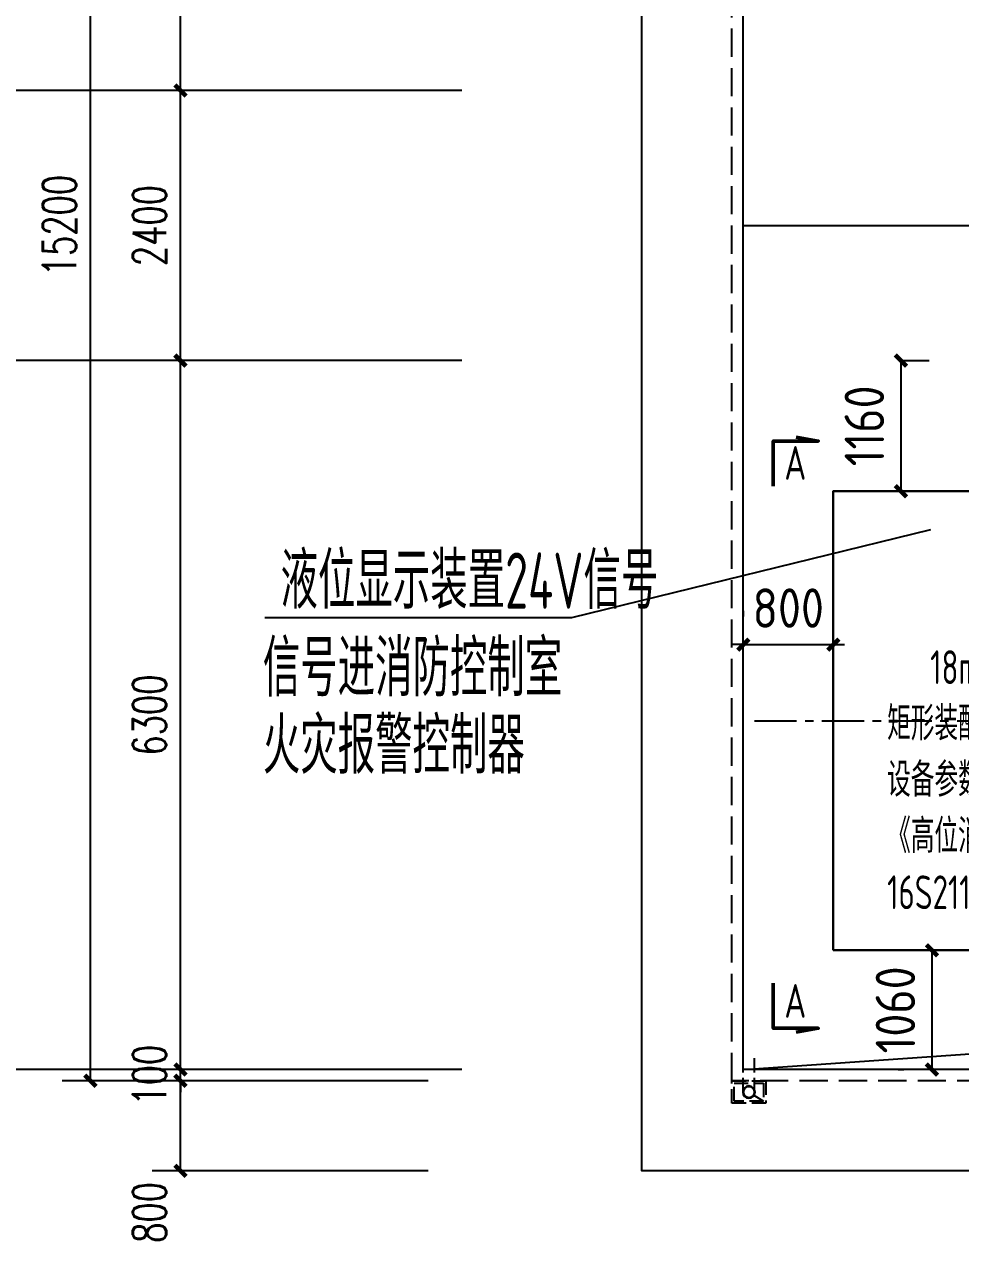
# Model space of a CAD drawing. Extents: x 6250600 to 6678662, y -692028 to -290561.
# Drawn here: x 6412180 to 6420495, y -670956 to -660061 of the extents above; entities that cross this region are included whole.
import ezdxf
from ezdxf.enums import TextEntityAlignment as Align

# ---------------------------------------------------------------- set-up
doc = ezdxf.new("R2010")
doc.units = 0
doc.header["$LTSCALE"] = 1000
doc.header["$MEASUREMENT"] = 0
for name, pattern in [('CENTER', [2, 1.25, -0.25, 0.25, -0.25]), ('CONTINOUS', [0]), ('DASH', [0.35, 0.25, -0.1]), ('DASH_50', [0.175, 0.125, -0.05]), ('DOTE', [2.4200000000000004, 2, -0.2, 0.02, -0.2])]:
    doc.linetypes.add(name, pattern=pattern)
doc.layers.get('0').update_dxf_attribs({"linetype": 'CONTINUOUS'})
doc.layers.get('Defpoints').update_dxf_attribs({"linetype": 'CONTINUOUS'})
for name, color, linetype in [('AXIS', 3, 'CONTINUOUS'), ('LAYER1', 143, 'CONTINUOUS'), ('PUB_TEXT', 7, 'CONTINUOUS'), ('洁具', 127, 'CONTINUOUS')]:
    doc.layers.add(name, color=color, linetype=linetype)
doc.styles.add('_TCH_DIM_T3', font='SIMPLEX', dxfattribs={"width": 0.7058823529411765, "bigfont": 'GBCBIG'})
doc.styles.add('schuco', font='sceie.shx', dxfattribs={"width": 0.7, "bigfont": 'sceic.shx'})
doc.styles.get("Standard").update_dxf_attribs({"font": 'GBENOR', "bigfont": 'GBCBIG'})
doc.styles.add('TSSD_Rein', font='Tssdeng.shx', dxfattribs={"width": 0.7, "bigfont": 'hztxt.shx'})
doc.dimstyles.new('_TCH_ARCH&&100', dxfattribs={"dimtxt": 297.5, "dimasz": 100, "dimexe": 250, "dimexo": 300, "dimgap": 126.25, "dimtad": 1, "dimdec": 0, "dimzin": 0, "dimdsep": 46, "dimtxsty": '_TCH_DIM_T3', "dimblk": 'ARCHTICK', "dimcen": 0.09, "dimclrt": 7, "dimazin": 2, "dimtfac": 1, "dimtdec": 0, "dimtix": 1, "dimtmove": 2, "dimatfit": 3, "dimfxl": 0, "dimtolj": 1, "dimtzin": 0, "dimarcsym": 0})
doc.dimstyles.get("Standard").update_dxf_attribs({"dimscale": 100, "dimtxt": 3.5, "dimasz": 1, "dimexe": 2.5, "dimexo": 3, "dimgap": 1.5, "dimtad": 1, "dimdec": 0, "dimzin": 0, "dimdsep": 46, "dimtxsty": 'Standard', "dimblk": 'ARCHTICK', "dimcen": 0.09, "dimadec": 0, "dimazin": 0, "dimtfac": 1, "dimtdec": 0, "dimtix": 1, "dimtmove": 2, "dimatfit": 3, "dimfxl": 0, "dimtolj": 1, "dimtzin": 0, "dimarcsym": 0})

# ---------------------------------------------------------------- blocks, each defined once
blk = doc.blocks.new('A$C05153518')
at = {"layer": 'LAYER1'}
h = blk.add_hatch(color=256, dxfattribs=at)
edge = h.paths.add_edge_path()
edge.add_ellipse((199.9998257048428, 200.0002237821136), major_axis=(77.781745930537, 77.781745930537), ratio=0.9999999999995688, start_angle=314.99999999998766, end_angle=405.00000000001234, ccw=False)
edge.add_line((309.9998257048428, 200.0002237821136), (299.9998257048428, 200.0002237821136))
edge.add_ellipse((199.9998257048428, 200.0002237821136), major_axis=(-70.71067811866828, 70.7106781186683), ratio=0.9999999999996173, start_angle=225.0000000000109, end_angle=314.999999999989)
edge.add_line((199.9998257048428, 300.0002237821136), (199.9998257048428, 310.0002237821136))
edge = h.paths.add_edge_path()
edge.add_line((199.9998257048428, 310.0002237821136), (199.9998257048428, 300.0002237821136))
edge.add_ellipse((199.9998257048428, 200.0002237821136), major_axis=(70.71067811866828, 70.71067811866827), ratio=0.9999999999996174, start_angle=45.00000000001096, end_angle=134.999999999989)
edge.add_line((99.9998257048428, 200.0002237821136), (89.9998257048428, 200.0002237821136))
edge.add_ellipse((199.9998257048428, 200.0002237821136), major_axis=(-77.781745930537, 77.781745930537), ratio=0.9999999999995689, start_angle=-45.00000000001228, end_angle=45.00000000001228, ccw=False)
edge = h.paths.add_edge_path()
edge.add_line((89.9998257048428, 200.0002237821136), (99.9998257048428, 200.0002237821136))
edge.add_ellipse((199.9998257048428, 200.0002237821136), major_axis=(-70.71067811866828, 70.7106781186683), ratio=0.9999999999996173, start_angle=45.00000000001096, end_angle=134.999999999989)
edge.add_line((199.9998257048428, 100.0002237821136), (199.9998257048428, 90.00022378211361))
edge.add_ellipse((199.9998257048428, 200.0002237821136), major_axis=(77.781745930537, 77.781745930537), ratio=0.9999999999995688, start_angle=134.9999999999876, end_angle=225.0000000000124, ccw=False)
edge = h.paths.add_edge_path()
edge.add_line((299.9998257048428, 200.0002237821136), (309.9998257048428, 200.0002237821136))
edge.add_ellipse((199.9998257048428, 200.0002237821136), major_axis=(-77.781745930537, 77.781745930537), ratio=0.9999999999995689, start_angle=134.9999999999877, end_angle=225.0000000000123, ccw=False)
edge.add_line((199.9998257048428, 90.00022378211361), (199.9998257048428, 100.0002237821136))
edge.add_ellipse((199.9998257048428, 200.0002237821136), major_axis=(70.71067811866828, 70.71067811866827), ratio=0.9999999999996174, start_angle=225.0000000000109, end_angle=314.999999999989)
h = blk.add_hatch(color=256, dxfattribs=at)
edge = h.paths.add_edge_path()
edge.add_ellipse((199.9998257048428, 200.0002237821136), major_axis=(77.781745930537, 77.781745930537), ratio=0.9999999999995688, start_angle=314.99999999998766, end_angle=405.00000000001234, ccw=False)
edge.add_line((309.9998257048428, 200.0002237821136), (299.9998257048428, 200.0002237821136))
edge.add_ellipse((199.9998257048428, 200.0002237821136), major_axis=(-70.71067811866828, 70.7106781186683), ratio=0.9999999999996173, start_angle=225.0000000000109, end_angle=314.999999999989)
edge.add_line((199.9998257048428, 300.0002237821136), (199.9998257048428, 310.0002237821136))
edge = h.paths.add_edge_path()
edge.add_line((199.9998257048428, 310.0002237821136), (199.9998257048428, 300.0002237821136))
edge.add_ellipse((199.9998257048428, 200.0002237821136), major_axis=(70.71067811866828, 70.71067811866827), ratio=0.9999999999996174, start_angle=45.00000000001096, end_angle=134.999999999989)
edge.add_line((99.9998257048428, 200.0002237821136), (89.9998257048428, 200.0002237821136))
edge.add_ellipse((199.9998257048428, 200.0002237821136), major_axis=(-77.781745930537, 77.781745930537), ratio=0.9999999999995689, start_angle=-45.00000000001228, end_angle=45.00000000001228, ccw=False)
edge = h.paths.add_edge_path()
edge.add_line((89.9998257048428, 200.0002237821136), (99.9998257048428, 200.0002237821136))
edge.add_ellipse((199.9998257048428, 200.0002237821136), major_axis=(-70.71067811866828, 70.7106781186683), ratio=0.9999999999996173, start_angle=45.00000000001096, end_angle=134.999999999989)
edge.add_line((199.9998257048428, 100.0002237821136), (199.9998257048428, 90.00022378211361))
edge.add_ellipse((199.9998257048428, 200.0002237821136), major_axis=(77.781745930537, 77.781745930537), ratio=0.9999999999995688, start_angle=134.9999999999876, end_angle=225.0000000000124, ccw=False)
edge = h.paths.add_edge_path()
edge.add_line((299.9998257048428, 200.0002237821136), (309.9998257048428, 200.0002237821136))
edge.add_ellipse((199.9998257048428, 200.0002237821136), major_axis=(-77.781745930537, 77.781745930537), ratio=0.9999999999995689, start_angle=134.9999999999877, end_angle=225.0000000000123, ccw=False)
edge.add_line((199.9998257048428, 90.00022378211361), (199.9998257048428, 100.0002237821136))
edge.add_ellipse((199.9998257048428, 200.0002237821136), major_axis=(70.71067811866828, 70.71067811866827), ratio=0.9999999999996174, start_angle=225.0000000000109, end_angle=314.999999999989)
for radius in [110, 110, 100, 100]:
    blk.add_circle((199.9998257048428, 200.0002237819972), radius, dxfattribs=at)
blk = doc.blocks.new('A$C395401BF')
at = {"layer": 'LAYER1', "xscale": -0.5, "yscale": 0.5, "zscale": 0.5, "rotation": 180}
blk.add_blockref('A$C05153518', (-0.0004135629860684276, 199.9999510311172), dxfattribs=at)
blk = doc.blocks.new('34343434')
at = {"layer": 'LAYER1', "linetype": 'DASH_50'}
for p, q in [((57436.16805808974, 28061.76368109634), (57489.9631868066, 28149.18076526126)), ((57409.96306423873, 28069.18076526126), (57069.96318680661, 28069.23337818006)), ((57409.9631868066, 27969.18076526126), (57069.9631868066, 27969.18076526126))]:
    blk.add_line(p, q, dxfattribs=at)
for points in [[(57309.9631868066, 27869.18076526126), (57309.9631868066, 28169.18076526126), (57509.9631868066, 28169.18076526126), (57509.9631868066, 27869.18076526126)], [(57329.9631868066, 27889.18076526126), (57329.9631868066, 28149.18076526126), (57489.9631868066, 28149.18076526126), (57489.96318680637, 27889.18076526126)]]:
    blk.add_lwpolyline(points, close=True, dxfattribs=at)
at = {"layer": 'LAYER1', "linetype": 'CONTINOUS'}
blk.add_circle((57409.96318680658, 28019.18076526126), 50, dxfattribs=at)
at = {"rotation": 270}
blk.add_blockref('A$C395401BF', (57309.96334766642, 28119.18026455081), dxfattribs=at)
blk = doc.blocks.new('_ArchTick')
at = {"color": 0, "linetype": 'ByBlock', "const_width": 0.4}
blk.add_lwpolyline([(-0.5, -0.5), (0.5, 0.5)], dxfattribs=at)
blk = doc.blocks.new('*D229')
at = {"color": 0, "lineweight": -2, "transparency": 16777216}
for p, q in [((6418564.813308503, -665271.6412381367), (6418564.813308503, -665321.6412381367)), ((6419364.813308503, -665271.6412381367), (6419364.813308503, -665321.6412381367)), ((6418564.813308503, -665571.6412381367), (6418464.813308503, -665571.6412381367)), ((6418564.813308503, -665571.6412381367), (6419364.813308503, -665571.6412381367)), ((6419364.813308503, -665571.6412381367), (6419464.813308503, -665571.6412381367))]:
    blk.add_line(p, q, dxfattribs=at)
at = {"layer": 'Defpoints', "color": 0, "transparency": 16777216}
for p in [(6418564.813308503, -665571.6412381367), (6419364.813308503, -665571.6412381367), (6419364.813308503, -665571.6412381367)]:
    blk.add_point(p, dxfattribs=at)
at = {"color": 0, "lineweight": -2, "transparency": 16777216, "xscale": 100, "yscale": 100, "zscale": 100}
blk.add_blockref('_ArchTick', (6418564.813308503, -665571.6412381367), dxfattribs=at)
at = {"color": 0, "lineweight": -2, "transparency": 16777216, "xscale": 100, "yscale": 100, "zscale": 100, "rotation": 180}
blk.add_blockref('_ArchTick', (6419364.813308503, -665571.6412381367), dxfattribs=at)
at = {"color": 0, "transparency": 16777216, "insert": (6418964.813308503, -665246.6412381367), "char_height": 350, "attachment_point": 5}
blk.add_mtext('\\A1;800', dxfattribs=at)
blk = doc.blocks.new('*D230')
at = {"color": 0, "lineweight": -2, "transparency": 16777216}
for p, q in [((6419941.598738231, -668287.7218564444), (6419991.598738231, -668287.7218564444)), ((6420241.598738231, -668287.7218564444), (6420241.598738231, -669347.7218564558)), ((6419941.598738231, -669347.7218564558), (6419991.598738231, -669347.7218564558))]:
    blk.add_line(p, q, dxfattribs=at)
at = {"layer": 'Defpoints', "color": 0, "transparency": 16777216}
for p in [(6420241.598738231, -668287.7218564444), (6420241.598738231, -669347.7218564558), (6420241.598738231, -669347.7218564558)]:
    blk.add_point(p, dxfattribs=at)
at = {"color": 0, "lineweight": -2, "transparency": 16777216, "xscale": 100, "yscale": 100, "zscale": 100}
for p, rotation in [((6420241.598738231, -668287.7218564444), 90), ((6420241.598738231, -669347.7218564558), 270)]:
    blk.add_blockref('_ArchTick', p, dxfattribs=dict(at, rotation=rotation))
at = {"color": 0, "transparency": 16777216, "insert": (6419916.598738231, -668817.721856449), "char_height": 350, "attachment_point": 5, "rotation": 90}
blk.add_mtext('\\A1;1060', dxfattribs=at)
blk = doc.blocks.new('*D231')
at = {"color": 0, "lineweight": -2, "transparency": 16777216}
for p, q in [((6419965.788330562, -663047.7218564557), (6419965.788330562, -664207.7218564444)), ((6419968.837151456, -663047.7218564557), (6420215.788330562, -663047.7218564557)), ((6419968.837151456, -664207.7218564444), (6420215.788330562, -664207.7218564444))]:
    blk.add_line(p, q, dxfattribs=at)
at = {"layer": 'Defpoints', "color": 0, "transparency": 16777216}
for p in [(6419668.837151456, -663047.7218564557), (6419668.837151456, -664207.7218564444), (6419965.788330562, -664207.7218564444)]:
    blk.add_point(p, dxfattribs=at)
at = {"color": 0, "lineweight": -2, "transparency": 16777216, "xscale": 100, "yscale": 100, "zscale": 100}
for p, rotation in [((6419965.788330562, -663047.7218564557), 90), ((6419965.788330562, -664207.7218564444), 270)]:
    blk.add_blockref('_ArchTick', p, dxfattribs=dict(at, rotation=rotation))
at = {"color": 0, "transparency": 16777216, "insert": (6419640.788330562, -663627.7218564489), "char_height": 350, "attachment_point": 5, "rotation": 90}
blk.add_mtext('\\A1;1160', dxfattribs=at)
blk = doc.blocks.new('*D258')
at = {"layer": 'AXIS', "color": 0, "lineweight": -2, "transparency": 16777216}
for p, q in [((6415764.813308502, -654247.7218564558), (6412514.813308503, -654247.7218564558)), ((6412764.813308503, -669447.7218564558), (6412764.813308503, -654247.7218564558)), ((6415764.813308502, -669447.7218564558), (6412514.813308503, -669447.7218564558))]:
    blk.add_line(p, q, dxfattribs=at)
at = {"layer": 'Defpoints', "color": 0, "transparency": 16777216}
for p in [(6412764.813308503, -654247.7218564558), (6416064.813308502, -654247.7218564558), (6416064.813308502, -669447.7218564558)]:
    blk.add_point(p, dxfattribs=at)
at = {"layer": 'AXIS', "color": 0, "lineweight": -2, "transparency": 16777216, "xscale": 100, "yscale": 100, "zscale": 100}
for p, rotation in [((6412764.813308503, -654247.7218564558), 90), ((6412764.813308503, -669447.7218564558), 270)]:
    blk.add_blockref('_ArchTick', p, dxfattribs=dict(at, rotation=rotation))
at = {"layer": 'AXIS', "color": 7, "transparency": 16777216, "insert": (6412489.813308503, -661847.7218564547), "char_height": 297.5, "attachment_point": 5, "rotation": 90, "style": '_TCH_DIM_T3'}
blk.add_mtext('\\A1;15200', dxfattribs=at)
blk = doc.blocks.new('*D259')
at = {"layer": 'AXIS', "color": 0, "lineweight": -2, "transparency": 16777216}
for p, q in [((6415764.813308502, -669447.7218564558), (6413314.813308503, -669447.7218564558)), ((6413564.813308503, -670247.7218564559), (6413564.813308503, -669447.7218564558)), ((6415764.813308502, -670247.7218564559), (6413314.813308503, -670247.7218564559))]:
    blk.add_line(p, q, dxfattribs=at)
at = {"layer": 'Defpoints', "color": 0, "transparency": 16777216}
for p in [(6413564.813308503, -669447.7218564558), (6416064.813308502, -669447.7218564558), (6416064.813308502, -670247.7218564559)]:
    blk.add_point(p, dxfattribs=at)
at = {"layer": 'AXIS', "color": 0, "lineweight": -2, "transparency": 16777216, "xscale": 100, "yscale": 100, "zscale": 100}
for p, rotation in [((6413564.813308503, -669447.7218564558), 90), ((6413564.813308503, -670247.7218564559), 270)]:
    blk.add_blockref('_ArchTick', p, dxfattribs=dict(at, rotation=rotation))
at = {"layer": 'AXIS', "color": 7, "transparency": 16777216, "insert": (6413289.813308502, -670617.7218564559), "char_height": 297.5, "attachment_point": 5, "rotation": 90, "style": '_TCH_DIM_T3'}
blk.add_mtext('\\A1;800', dxfattribs=at)
blk = doc.blocks.new('*D260')
at = {"layer": 'AXIS', "color": 0, "lineweight": -2, "transparency": 16777216}
for p, q in [((6413564.813308503, -669347.721856433), (6413564.813308503, -669247.721856433)), ((6415764.813308502, -669347.721856433), (6413314.813308503, -669347.721856433)), ((6413564.813308503, -669447.7218564558), (6413564.813308503, -669347.721856433)), ((6415764.813308502, -669447.7218564558), (6413314.813308503, -669447.7218564558)), ((6413564.813308503, -669447.7218564558), (6413564.813308503, -669547.7218564558))]:
    blk.add_line(p, q, dxfattribs=at)
at = {"layer": 'Defpoints', "color": 0, "transparency": 16777216}
for p in [(6413564.813308503, -669347.721856433), (6416064.813308502, -669347.721856433), (6416064.813308502, -669447.7218564558)]:
    blk.add_point(p, dxfattribs=at)
at = {"layer": 'AXIS', "color": 0, "lineweight": -2, "transparency": 16777216, "xscale": 100, "yscale": 100, "zscale": 100}
for p, rotation in [((6413564.813308503, -669347.721856433), 270), ((6413564.813308503, -669447.7218564558), 90)]:
    blk.add_blockref('_ArchTick', p, dxfattribs=dict(at, rotation=rotation))
at = {"layer": 'AXIS', "color": 7, "transparency": 16777216, "insert": (6413289.813308503, -669397.7218564433), "char_height": 297.5, "attachment_point": 5, "rotation": 90, "style": '_TCH_DIM_T3'}
blk.add_mtext('\\A1;100', dxfattribs=at)
blk = doc.blocks.new('*D261')
at = {"layer": 'AXIS', "color": 0, "lineweight": -2, "transparency": 16777216}
for p, q in [((6415764.813308502, -663047.721856433), (6413314.813308503, -663047.721856433)), ((6413564.813308503, -669347.721856433), (6413564.813308503, -663047.721856433)), ((6415764.813308502, -669347.721856433), (6413314.813308503, -669347.721856433))]:
    blk.add_line(p, q, dxfattribs=at)
at = {"layer": 'Defpoints', "color": 0, "transparency": 16777216}
for p in [(6413564.813308503, -663047.721856433), (6416064.813308502, -663047.721856433), (6416064.813308502, -669347.721856433)]:
    blk.add_point(p, dxfattribs=at)
at = {"layer": 'AXIS', "color": 0, "lineweight": -2, "transparency": 16777216, "xscale": 100, "yscale": 100, "zscale": 100}
for p, rotation in [((6413564.813308503, -663047.721856433), 90), ((6413564.813308503, -669347.721856433), 270)]:
    blk.add_blockref('_ArchTick', p, dxfattribs=dict(at, rotation=rotation))
at = {"layer": 'AXIS', "color": 7, "transparency": 16777216, "insert": (6413289.813308503, -666197.7218564319), "char_height": 297.5, "attachment_point": 5, "rotation": 90, "style": '_TCH_DIM_T3'}
blk.add_mtext('\\A1;6300', dxfattribs=at)
blk = doc.blocks.new('*D262')
at = {"layer": 'AXIS', "color": 0, "lineweight": -2, "transparency": 16777216}
for p, q in [((6415764.813308502, -660647.721856433), (6413314.813308503, -660647.721856433)), ((6413564.813308503, -663047.721856433), (6413564.813308503, -660647.721856433)), ((6415764.813308502, -663047.721856433), (6413314.813308503, -663047.721856433))]:
    blk.add_line(p, q, dxfattribs=at)
at = {"layer": 'Defpoints', "color": 0, "transparency": 16777216}
for p in [(6413564.813308503, -660647.721856433), (6416064.813308502, -660647.721856433), (6416064.813308502, -663047.721856433)]:
    blk.add_point(p, dxfattribs=at)
at = {"layer": 'AXIS', "color": 0, "lineweight": -2, "transparency": 16777216, "xscale": 100, "yscale": 100, "zscale": 100}
for p, rotation in [((6413564.813308503, -660647.721856433), 90), ((6413564.813308503, -663047.721856433), 270)]:
    blk.add_blockref('_ArchTick', p, dxfattribs=dict(at, rotation=rotation))
at = {"layer": 'AXIS', "color": 7, "transparency": 16777216, "insert": (6413289.813308503, -661847.7218564319), "char_height": 297.5, "attachment_point": 5, "rotation": 90, "style": '_TCH_DIM_T3'}
blk.add_mtext('\\A1;2400', dxfattribs=at)
blk = doc.blocks.new('*D263')
at = {"layer": 'AXIS', "color": 0, "lineweight": -2, "transparency": 16777216}
for p, q in [((6415764.813308502, -654347.721856433), (6413314.813308503, -654347.721856433)), ((6413564.813308503, -660647.721856433), (6413564.813308503, -654347.721856433)), ((6415764.813308502, -660647.721856433), (6413314.813308503, -660647.721856433))]:
    blk.add_line(p, q, dxfattribs=at)
at = {"layer": 'Defpoints', "color": 0, "transparency": 16777216}
for p in [(6413564.813308503, -654347.721856433), (6416064.813308502, -654347.721856433), (6416064.813308502, -660647.721856433)]:
    blk.add_point(p, dxfattribs=at)
at = {"layer": 'AXIS', "color": 0, "lineweight": -2, "transparency": 16777216, "xscale": 100, "yscale": 100, "zscale": 100}
for p, rotation in [((6413564.813308503, -654347.721856433), 90), ((6413564.813308503, -660647.721856433), 270)]:
    blk.add_blockref('_ArchTick', p, dxfattribs=dict(at, rotation=rotation))
at = {"layer": 'AXIS', "color": 7, "transparency": 16777216, "insert": (6413289.813308503, -657497.7218564319), "char_height": 297.5, "attachment_point": 5, "rotation": 90, "style": '_TCH_DIM_T3'}
blk.add_mtext('\\A1;6300', dxfattribs=at)

msp = doc.modelspace()

# ---------------------------------------------------------------- linework, layer by layer
at = {"color": 0}
for p, q in [((6418564.813308503, -661847.7218564558), (6440564.813308503, -661847.7218564558)), ((6420227.493373672, -664551.9375951297), (6417040.294260129, -665333.4705921742)), ((6417040.294260129, -665333.4705921742), (6414315.98950464, -665333.4705921742))]:
    msp.add_line(p, q, dxfattribs=at)
msp.add_line((6425964.813308508, -668832.2463002629), (6418618.066196293, -669347.7218564558))
msp.add_lwpolyline([(6417664.813308503, -653447.7218564558), (6441464.813308503, -653447.7218564558), (6441464.813308503, -670247.7218564558), (6417664.813308503, -670247.7218564558)], close=True, dxfattribs=at)
at = {"color": 0, "linetype": 'DASH'}
msp.add_lwpolyline([(6433364.813308496, -654247.7218564558), (6440664.813308503, -654247.7218564558), (6440664.813308503, -669447.7218564558), (6418464.813308503, -669447.7218564558), (6418464.813308503, -654247.7218564558), (6425764.813308496, -654247.7218564558)], dxfattribs=at)
at = {"color": 0}
msp.add_lwpolyline([(6433364.813308496, -654347.7218564558), (6440564.813308503, -654347.7218564558), (6440564.813308503, -669347.7218564558), (6418564.813308503, -669347.7218564558), (6418564.813308503, -654347.7218564558), (6425764.813308496, -654347.7218564558)], dxfattribs=at)
at = {"layer": 'AXIS', "color": 0}
for p, q in [((6416064.813308502, -660647.721856433), (6412064.813308502, -660647.721856433)), ((6416064.813308502, -663047.721856433), (6412064.813308502, -663047.721856433)), ((6416064.813308502, -669347.721856433), (6412064.813308502, -669347.721856433))]:
    msp.add_line(p, q, dxfattribs=at)
at = {"layer": 'PUB_TEXT', "color": 3, "linetype": 'CENTER', "ltscale": 0.3}
msp.add_line((6418663.823884852, -666247.7218564444), (6423215.999904132, -666247.7218564444), dxfattribs=at)
at = {"layer": 'PUB_TEXT', "lineweight": 50}
for points in [[(6418830.850658705, -664163.3877786335), (6418830.850658705, -663763.3877786335), (6419230.850658705, -663763.3877786335), (6419033.889108097, -663728.6581431564)], [(6418830.850658705, -668580.8888985836), (6418830.850658705, -668980.8888985836), (6419230.850658705, -668980.8888985836), (6419033.889108097, -669015.6185340607)]]:
    msp.add_lwpolyline(points, dxfattribs=at)
at = {"layer": '洁具', "color": 1, "lineweight": 30}
msp.add_lwpolyline([(6419364.813308503, -668287.7218564444), (6422944.813308503, -668287.7218564444), (6422944.813308503, -664207.7218564444), (6419364.813308503, -664207.7218564444)], close=True, dxfattribs=at)

# ---------------------------------------------------------------- block references
at = {"linetype": 'DOTE', "rotation": 270}
msp.add_blockref('34343434', (6390595.632543241, -612137.7586696491), dxfattribs=at)

# ---------------------------------------------------------------- texts
at = {"style": 'schuco', "width": 0.7}
for s, p in [('液位显示装置24V信号', (6414454.239273719, -665253.0748899175)), ('信号进消防控制室', (6414296.675606811, -666031.0120868706)), ('火灾报警控制器', (6414296.675606811, -666718.8030544319))]:
    msp.add_text(s, height=500, dxfattribs=at).set_placement(p)
at = {"layer": 'PUB_TEXT', "width": 0.85}
for p in [(6419027.27153416, -663956.6666358616), (6419027.27153416, -668737.6100413555)]:
    msp.add_text('A', height=300, dxfattribs=at).set_placement(p, align=Align.MIDDLE_CENTER)
at = {"layer": 'PUB_TEXT', "insert": (6419843.092123493, -667922.3966434395), "char_height": 300, "attachment_point": 7, "style": 'TSSD_Rein'}
msp.add_mtext('\\A1;   18m{\\H0.7x;\\S3^ ;}高位消防水箱\\P矩形装配式弧肋板高位消防水箱\\P设备参数及安装方式见：\\P《高位消防储水箱选用及安装》\\P16S211-33', dxfattribs=at)

# ---------------------------------------------------------------- dimensions: what is measured, and where the dimension line sits
at = {"color": 0}
for base, p1, p2, picture, middle in [((6419965.788330562, -664207.7218564444), (6419668.837151456, -663047.7218564557), (6419668.837151456, -664207.7218564444), '*D231', (6419640.788330562, -663627.7218564489)), ((6420241.598738231, -669347.7218564558), (6420241.598738231, -668287.7218564444), (6420241.598738231, -669347.7218564558), '*D230', (6419916.598738231, -668817.721856449))]:
    dim = msp.add_linear_dim(base=base, p1=p1, p2=p2, angle=90, dimstyle='Standard', override={"dimfxl": 100}, dxfattribs=at)
    dim.commit()
    dim.dimension.update_dxf_attribs({"geometry": picture, "text_midpoint": middle})
dim = msp.add_linear_dim(base=(6419364.813308503, -665571.6412381367), p1=(6418564.813308503, -665571.6412381367), p2=(6419364.813308503, -665571.6412381367), dimstyle='Standard', override={"dimfxl": 100}, dxfattribs=at)
dim.commit()
dim.dimension.update_dxf_attribs({"geometry": '*D229', "text_midpoint": (6418964.813308503, -665246.6412381367)})
at = {"layer": 'AXIS', "color": 0}
for p1, p2, distance, picture, middle in [((6416064.813308502, -669447.7218564558), (6416064.813308502, -654247.7218564558), 3299.9999999990687, '*D258', (6412489.813308503, -661847.7218564547)), ((6416064.813308502, -660647.721856433), (6416064.813308502, -654347.721856433), 2499.9999999990687, '*D263', (6413289.813308503, -657497.7218564319)), ((6416064.813308502, -663047.721856433), (6416064.813308502, -660647.721856433), 2499.9999999990687, '*D262', (6413289.813308503, -661847.7218564319)), ((6416064.813308502, -669347.721856433), (6416064.813308502, -663047.721856433), 2499.9999999990687, '*D261', (6413289.813308503, -666197.7218564319)), ((6416064.813308502, -669447.7218564558), (6416064.813308502, -669347.721856433), 2499.9999999990687, '*D260', (6413289.813308503, -669397.7218564433))]:
    dim = msp.add_aligned_dim(p1=p1, p2=p2, distance=distance, dimstyle='_TCH_ARCH&&100', dxfattribs=at)
    dim.commit()
    dim.dimension.update_dxf_attribs({"geometry": picture, "text_midpoint": middle})
dim = msp.add_linear_dim(base=(6413564.813308503, -669447.7218564558), p1=(6416064.813308502, -670247.7218564559), p2=(6416064.813308502, -669447.7218564558), angle=90, dimstyle='_TCH_ARCH&&100', dxfattribs=at)
dim.commit()
dim.dimension.update_dxf_attribs({"geometry": '*D259', "text_midpoint": (6413289.813308502, -670617.7218564559), "dimtype": 161})

doc.saveas('drawing.dxf')
